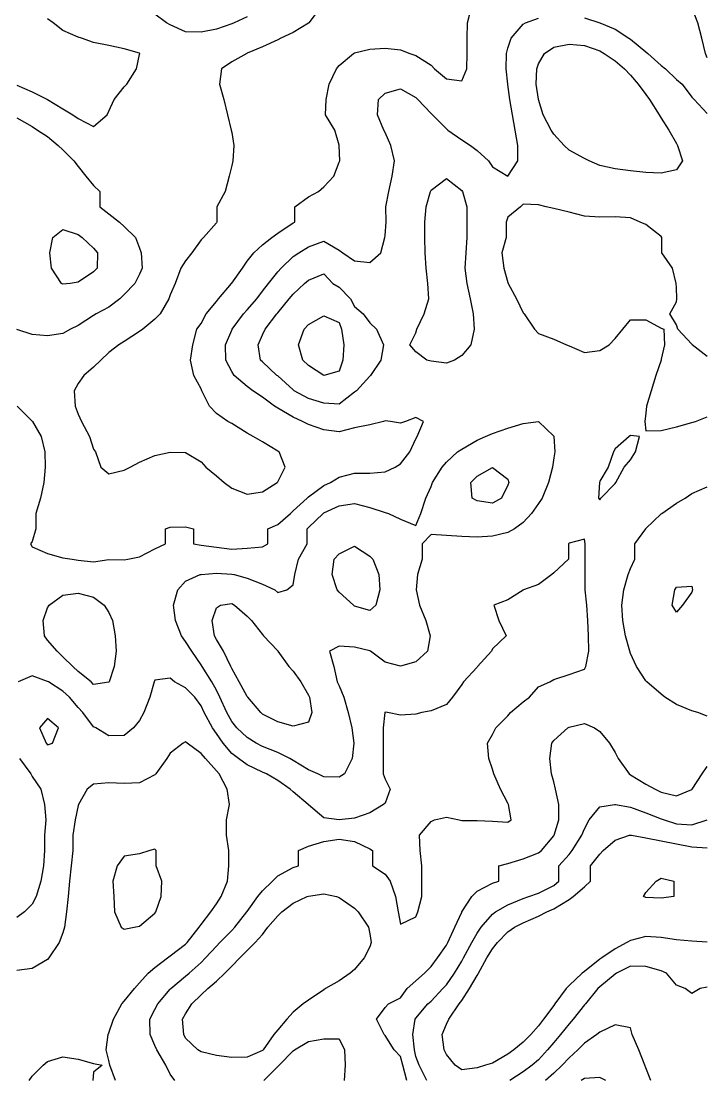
# Model space of a CAD drawing. Header units: inches. Extents: x 450896 to 463247, y 7386701 to 7399440.
# Drawn here: x 455505 to 456813, y 7394413 to 7396433 of the extents above; entities that cross this region are included whole.
import ezdxf

# ---------------------------------------------------------------- set-up
doc = ezdxf.new("R2010")
doc.units = ezdxf.units.IN
doc.header["$MEASUREMENT"] = 0

msp = doc.modelspace()

# ---------------------------------------------------------------- linework, layer by layer
for points, elevation in [([(456077, 7396459.4), (456054.5, 7396430.1), (456053.7, 7396429.1), (456024.4, 7396411.3), (456000.8, 7396400.8), (455995.1, 7396397.6), (455965.8, 7396384), (455936.6, 7396371.8), (455935.9, 7396371.5), (455907.3, 7396355.6), (455888.1, 7396342.3), (455883.9, 7396313), (455892.5, 7396283.7), (455899.4, 7396254.4), (455906.6, 7396225.1), (455907.3, 7396220.2), (455911.3, 7396195.8), (455909.7, 7396166.5), (455907.3, 7396157.6), (455902.6, 7396137.2), (455894.9, 7396108), (455878.9, 7396078.7), (455878.9, 7396049.4), (455878, 7396048.1), (455853.3, 7396020.1), (455848.7, 7396015.1), (455831.4, 7395990.8), (455819.4, 7395975.2), (455810.3, 7395961.5), (455799.5, 7395932.2), (455790.1, 7395910.5), (455787.3, 7395902.9), (455770.6, 7395873.7), (455760.8, 7395863.9), (455737.4, 7395844.4), (455731.5, 7395840), (455702.3, 7395821.1), (455692.1, 7395815.1), (455673, 7395799.9), (455657.4, 7395785.8), (455643.7, 7395772.4), (455625.1, 7395756.5), (455614.4, 7395740.9), (455606.7, 7395727.2), (455608.6, 7395697.9), (455614.4, 7395682.2), (455620.4, 7395668.6), (455635.7, 7395639.4), (455643.7, 7395615.8), (455647.2, 7395610.1), (455657.7, 7395580.8), (455673, 7395568.2), (455702.3, 7395575.2), (455713.4, 7395580.8), (455731.5, 7395590.4), (455760.8, 7395603.7), (455790.1, 7395610), (455819.4, 7395609.1), (455848.7, 7395591.4), (455857.9, 7395580.8), (455878, 7395564.4), (455892.6, 7395551.5), (455907.3, 7395541), (455936.6, 7395529.3), (455965.8, 7395534.2)], 760), ([(455936.6, 7396441.3), (455912, 7396430.1), (455907.3, 7396428), (455878, 7396417.5), (455848.7, 7396411.8), (455819.4, 7396413), (455790.1, 7396425.9), (455783, 7396430.1), (455760.8, 7396446.2)], 780), ([(455965.8, 7395534.2), (455994, 7395551.5), (455995.1, 7395553), (456009.4, 7395580.8), (455997.7, 7395610.1), (455995.1, 7395611.6), (455965.8, 7395629.5), (455948.6, 7395639.4), (455936.6, 7395645.8), (455907.3, 7395664.5), (455900, 7395668.6), (455878, 7395683.5), (455865.2, 7395697.9), (455850.3, 7395727.2), (455848.7, 7395730.5), (455835.2, 7395756.5), (455828.7, 7395785.8), (455832.8, 7395815.1), (455840.8, 7395844.4), (455848.7, 7395855.5), (455858.6, 7395873.7), (455878, 7395897.7), (455882.3, 7395902.9), (455907.1, 7395932.2), (455907.3, 7395932.4), (455928, 7395961.5), (455936.6, 7395974.5), (455949.5, 7395990.8), (455965.8, 7396006.1), (455983.8, 7396020.1), (455995.1, 7396028), (456024.4, 7396047.6), (456027.6, 7396049.4), (456027.6, 7396078.7), (456053.7, 7396097.3), (456073.1, 7396108), (456083, 7396116.8), (456102.1, 7396137.2), (456112.3, 7396163.5), (456113.9, 7396166.5), (456112.6, 7396195.8), (456112.3, 7396196.4), (456104.5, 7396225.1), (456086.4, 7396254.4), (456087.5, 7396283.7), (456093.4, 7396313), (456107.2, 7396342.3), (456112.3, 7396348.5), (456139.9, 7396371.5), (456141.6, 7396372.5), (456170.8, 7396379.9), (456200.1, 7396381.6), (456229.4, 7396378.3), (456247.5, 7396371.5), (456258.7, 7396367.6), (456288, 7396348.8), (456294.7, 7396342.3), (456317.3, 7396322.9), (456346.6, 7396319), (456356, 7396342.3), (456356.9, 7396371.5), (456356.6, 7396400.8), (456357.5, 7396430.1), (456365.1, 7396459.4)], 760), ([(456815.2, 7396363.2), (456812.1, 7396371.5), (456804.9, 7396400.8), (456797.3, 7396430.1), (456785.9, 7396458.9)], 780), ([(455497.2, 7396310.6), (455526.5, 7396298.1), (455555.5, 7396283.7), (455555.8, 7396283.5), (455585.1, 7396265.7), (455603.9, 7396254.4), (455614.4, 7396247.2), (455643.7, 7396232.1), (455669.5, 7396254.4), (455673, 7396261.2), (455683.2, 7396283.7), (455702.3, 7396307.5), (455707, 7396313), (455725.5, 7396342.3), (455731.5, 7396369.4), (455732.1, 7396371.5), (455731.5, 7396371.9), (455702.3, 7396380.1), (455673, 7396386.4), (455643.7, 7396392.4), (455620.7, 7396400.8), (455614.4, 7396402.7), (455585.1, 7396415.5), (455566.3, 7396430.1), (455555.8, 7396437.8)], 760), ([(455498, 7395697.9), (455526.5, 7395668.9), (455526.7, 7395668.6), (455543.3, 7395639.4), (455550.2, 7395610.1), (455551.2, 7395580.8), (455548.9, 7395551.5), (455542.1, 7395522.2), (455533.4, 7395492.9), (455533.4, 7395463.6), (455526.5, 7395439), (455523.4, 7395434.4), (455526.5, 7395429), (455555.8, 7395415.9), (455585.1, 7395408.1), (455603, 7395405.1), (455614.4, 7395403.7), (455643.7, 7395400.5), (455673, 7395405), (455702.3, 7395404.2), (455709, 7395405.1), (455731.5, 7395409.6), (455760.8, 7395425.3), (455781.2, 7395434.4), (455781.2, 7395463.6), (455790.1, 7395466.7), (455819.4, 7395467.2), (455834.6, 7395463.6), (455834.6, 7395434.4), (455848.7, 7395432.1), (455878, 7395428), (455907.3, 7395424.3), (455936.6, 7395426.6), (455965.8, 7395428.9), (455976.4, 7395434.4), (455976.4, 7395463.6), (455995.1, 7395471.9), (456019.5, 7395492.9), (456024.4, 7395497.6), (456051.2, 7395522.2), (456053.7, 7395524.7), (456083, 7395546.3), (456095.9, 7395551.5), (456112.3, 7395561.8), (456141.6, 7395569.4), (456170.8, 7395569.6), (456200.1, 7395572.3), (456219.7, 7395580.8), (456229.4, 7395587.6), (456247.1, 7395610.1), (456258.7, 7395635.2), (456261.4, 7395639.4), (456273.7, 7395668.6), (456258.7, 7395676), (456239.3, 7395668.6), (456229.4, 7395665.4), (456210.2, 7395668.6), (456200.1, 7395669.4), (456197.3, 7395668.6), (456170.8, 7395662.1), (456141.6, 7395656.3), (456112.3, 7395648.7), (456083, 7395652.5), (456053.7, 7395662.9), (456042.6, 7395668.6), (456024.4, 7395676.7), (455995.1, 7395693.9), (455988.9, 7395697.9), (455965.8, 7395714.9), (455947.4, 7395727.2), (455936.6, 7395735), (455912.3, 7395756.5), (455907.3, 7395763.9), (455896.3, 7395785.8), (455895.4, 7395815.1), (455907.3, 7395842.6), (455908.1, 7395844.4), (455929.6, 7395873.7), (455936.6, 7395881.4), (455955.3, 7395902.9), (455965.8, 7395917), (455977.7, 7395932.2), (455995.1, 7395954), (456001.6, 7395961.5), (456024.4, 7395983.4), (456035.2, 7395990.8), (456053.7, 7396001.9), (456083, 7396012.6), (456112.3, 7395995.4), (456119.6, 7395990.8), (456141.6, 7395975.4), (456170.8, 7395971.8), (456192, 7395990.8), (456199.8, 7396020.1), (456200.1, 7396023.8), (456202, 7396049.4), (456201.9, 7396078.7), (456207.1, 7396108), (456213.4, 7396137.2), (456218.1, 7396166.5), (456210.9, 7396195.8), (456200.1, 7396220.3), (456197.9, 7396225.1), (456186, 7396254.4), (456187.4, 7396283.7), (456200.1, 7396295.8), (456229.4, 7396303.9), (456258.7, 7396287.5), (456262.7, 7396283.7), (456288, 7396256.9), (456290.8, 7396254.4), (456317.3, 7396227.3), (456319.8, 7396225.1), (456346.6, 7396206.5), (456363, 7396195.8), (456375.9, 7396186), (456397.4, 7396166.5), (456405.1, 7396154.8), (456434.3, 7396137.2), (456434.4, 7396137.1), (456434.6, 7396137.2), (456453.4, 7396166.5), (456453.7, 7396195.8), (456448.6, 7396225.1), (456443.4, 7396254.4), (456438.5, 7396283.7), (456434.4, 7396312.2), (456434.3, 7396313), (456431.3, 7396342.3), (456432.1, 7396371.5), (456434.4, 7396381.4), (456440.8, 7396400.8), (456463.7, 7396427.5), (456468.3, 7396430.1), (456493, 7396438.5)], 780), ([(456580.9, 7396439.5), (456610.2, 7396430.2), (456610.4, 7396430.1), (456639.4, 7396417.5), (456665.5, 7396400.8), (456668.7, 7396398.6), (456698, 7396374.8), (456702.1, 7396371.5), (456727.3, 7396348.5), (456735.7, 7396342.3), (456756.6, 7396321.5), (456767.2, 7396313), (456785.9, 7396288.2), (456790.2, 7396283.7), (456815.2, 7396256.5)], 780), ([(456768, 7396166.5), (456756.6, 7396149.2), (456727.3, 7396142.9), (456698, 7396144.1), (456668.7, 7396147), (456639.4, 7396151), (456610.2, 7396157.2), (456589.9, 7396166.5), (456580.9, 7396170.9), (456551.6, 7396186.9), (456542.2, 7396195.8), (456522.3, 7396217.2), (456517.3, 7396225.1), (456502, 7396254.4), (456493, 7396283.7), (456493, 7396283.8), (456488.8, 7396313), (456489.9, 7396342.3), (456493, 7396351.8), (456504.4, 7396371.5), (456522.3, 7396383.1), (456551.6, 7396389.1), (456580.9, 7396386.5), (456610.2, 7396376.3), (456618.4, 7396371.5), (456639.4, 7396357.3), (456657.6, 7396342.3), (456668.7, 7396330.2), (456683.3, 7396313), (456698, 7396293), (456705.1, 7396283.7), (456723.7, 7396254.4), (456727.3, 7396247.7), (456742.1, 7396225.1), (456756.6, 7396199.1), (456758.7, 7396195.8), (456768, 7396166.5)], 800), ([(455497.2, 7396248.1), (455526.5, 7396231.6), (455536.8, 7396225.1), (455555.8, 7396212.6), (455576.1, 7396195.8), (455585.1, 7396187.5), (455605.6, 7396166.5), (455614.4, 7396155.3), (455628.5, 7396137.2), (455643.7, 7396119.3), (455655.8, 7396108), (455655.8, 7396078.7), (455673, 7396065.1), (455692.9, 7396049.4), (455702.3, 7396040.6), (455723.6, 7396020.1), (455731.5, 7395999.5), (455734.2, 7395990.8), (455736.1, 7395961.5), (455731.5, 7395949.6), (455722.6, 7395932.2), (455702.3, 7395911.2), (455693.4, 7395902.9), (455673, 7395887), (455648.6, 7395873.7), (455643.7, 7395870.7), (455614.4, 7395851.5), (455599.5, 7395844.4), (455585.1, 7395836.7), (455555.8, 7395831.8), (455526.5, 7395834.4), (455497.2, 7395844.3)], 780), ([(456332.8, 7395785.8), (456317.3, 7395779.7), (456288, 7395783.4), (456279.8, 7395785.8), (456258.7, 7395801.2), (456247.6, 7395815.1), (456258.7, 7395837.8), (456261.1, 7395844.4), (456275.1, 7395873.7), (456283.4, 7395902.9), (456282, 7395932.2), (456278.9, 7395961.5), (456276.4, 7395990.8), (456276.2, 7396020.1), (456276.2, 7396049.4), (456278.5, 7396078.7), (456286.9, 7396108), (456288, 7396110.3), (456317.3, 7396132.4), (456346.6, 7396109.8), (456347.7, 7396108), (456356, 7396078.7), (456356.3, 7396049.4), (456356.3, 7396020.1), (456354.1, 7395990.8), (456352.5, 7395961.5), (456356.5, 7395932.2), (456362.3, 7395902.9), (456368.2, 7395873.7), (456370.1, 7395844.4), (456363.9, 7395815.1), (456346.6, 7395794.6), (456332.8, 7395785.8)], 800), ([(456815.2, 7395792.4), (456786.8, 7395815.1), (456785.9, 7395816.2), (456759.1, 7395844.4), (456756.6, 7395853.1), (456743.8, 7395873.7), (456756.6, 7395896.7), (456757.2, 7395902.9), (456756.6, 7395924.4), (456756.1, 7395932.2), (456749, 7395961.5), (456728.5, 7395990.8), (456728.5, 7396020.1), (456727.3, 7396021.6), (456698, 7396044.5), (456687.1, 7396049.4), (456668.7, 7396057.1), (456639.4, 7396059.3), (456610.2, 7396058.9), (456580.9, 7396060.5), (456551.6, 7396068.3), (456522.3, 7396075.2), (456507.8, 7396078.7), (456493, 7396082.5), (456463.7, 7396083.7), (456459, 7396078.7), (456434.4, 7396058.6), (456431.1, 7396049.4), (456431.1, 7396020.1), (456423.2, 7395990.8), (456426.7, 7395961.5), (456434.4, 7395934.1), (456435.2, 7395932.2), (456451.2, 7395902.9), (456463.7, 7395876.2), (456465.9, 7395873.7), (456485.6, 7395844.4), (456493, 7395836.4), (456522.3, 7395825.8), (456546.7, 7395815.1), (456551.6, 7395812.7), (456580.9, 7395799.9), (456610.2, 7395804.1), (456627.7, 7395815.1), (456639.4, 7395827), (456654.3, 7395844.4), (456668.7, 7395862.5), (456698, 7395862.8), (456727.3, 7395846.4), (456732.6, 7395844.4), (456733.9, 7395815.1), (456727.3, 7395787.2), (456727.1, 7395785.8), (456717.1, 7395756.5), (456708.5, 7395727.2), (456699.5, 7395697.9), (456698, 7395684.4), (456695.8, 7395668.6), (456698, 7395650.2), (456727.3, 7395651.1), (456756.6, 7395658.4), (456785.9, 7395666.4), (456793, 7395668.6), (456815.2, 7395677.4)], 780), ([(455598.7, 7395932.2), (455585.1, 7395930.9), (455582.5, 7395932.2), (455563.5, 7395961.5), (455560.1, 7395990.8), (455566, 7396020.1), (455585.1, 7396035.1), (455614.4, 7396025.4), (455621.5, 7396020.1), (455643.7, 7395999.7), (455651.3, 7395990.8), (455650.2, 7395961.5), (455643.7, 7395954.1), (455614.4, 7395934.2), (455598.7, 7395932.2)], 800), ([(456145.8, 7395727.2), (456141.6, 7395724.3), (456112.3, 7395701.2), (456083, 7395703.3), (456053.7, 7395712.5), (456026.4, 7395727.2), (456024.4, 7395728.7), (455995.1, 7395755.3), (455993.4, 7395756.5), (455965.8, 7395782.1), (455962.6, 7395785.8), (455957.6, 7395815.1), (455965.8, 7395833.6), (455970.9, 7395844.4), (455993.5, 7395873.7), (455995.1, 7395875.7), (456017.2, 7395902.9), (456024.4, 7395911.5), (456046.4, 7395932.2), (456053.7, 7395938.3), (456083, 7395950.2), (456100.1, 7395932.2), (456112.3, 7395924.8), (456134.2, 7395902.9), (456141.6, 7395887.9), (456158.6, 7395873.7), (456170.8, 7395856.5), (456183.8, 7395844.4), (456197, 7395815.1), (456192, 7395785.8), (456172.5, 7395756.5), (456170.8, 7395755.1), (456145.8, 7395727.2)], 800), ([(456119.6, 7395785.8), (456112.3, 7395764.5), (456083, 7395756.5), (456053.7, 7395775.1), (456043.4, 7395785.8), (456034.9, 7395815.1), (456045.7, 7395844.4), (456053.7, 7395853.8), (456083, 7395870), (456112.3, 7395857.2), (456116.8, 7395844.4), (456121.4, 7395815.1), (456119.6, 7395785.8)], 820), ([(456122.5, 7394995), (456112.3, 7394989.1), (456083, 7394989.6), (456071.7, 7394995), (456053.7, 7395003.2), (456024.4, 7395020.7), (456018.1, 7395024.3), (455995.1, 7395036.1), (455965.8, 7395047.3), (455954, 7395053.6), (455936.6, 7395064.5), (455916.9, 7395082.9), (455907.3, 7395095.4), (455898.3, 7395112.2), (455884.8, 7395141.5), (455878, 7395155.4), (455869.5, 7395170.8), (455850.7, 7395200.1), (455848.7, 7395203.2), (455831.3, 7395229.3), (455819.4, 7395247.9), (455811.5, 7395258.6), (455799.7, 7395287.9), (455796.1, 7395317.2), (455804.3, 7395346.5), (455819.4, 7395363.1), (455847, 7395375.8), (455848.7, 7395376.2), (455878, 7395378.4), (455907.3, 7395376.7), (455911.8, 7395375.8), (455936.6, 7395369), (455965.8, 7395357.6), (455989.5, 7395346.5), (455995.1, 7395342), (456012.8, 7395346.5), (456024.4, 7395356.2), (456027.8, 7395375.8), (456035.1, 7395405.1), (456051.4, 7395434.4), (456051.4, 7395463.6), (456053.7, 7395465.9), (456081.9, 7395492.9), (456083, 7395493.8), (456112.3, 7395507.3), (456141.6, 7395511.9), (456170.8, 7395504.1), (456200.1, 7395494.6), (456206.9, 7395492.9), (456229.4, 7395481.9), (456258.7, 7395469.7), (456268.4, 7395492.9), (456277.9, 7395522.2), (456288, 7395544), (456290.7, 7395551.5), (456309, 7395580.8), (456317.3, 7395590.7), (456338.7, 7395610.1), (456346.6, 7395615.7), (456375.9, 7395632.5), (456391.7, 7395639.4), (456405.1, 7395645.4), (456434.4, 7395655.6), (456463.7, 7395664.6), (456493, 7395668.1), (456522.3, 7395640.1), (456522.6, 7395639.4), (456524, 7395610.1), (456522.3, 7395598.9), (456519.8, 7395580.8), (456511.9, 7395551.5), (456500.2, 7395522.2), (456493, 7395511.6), (456479.7, 7395492.9), (456463.7, 7395475.7), (456447, 7395463.6), (456434.4, 7395456.1), (456405.1, 7395449.1), (456375.9, 7395447.1), (456346.6, 7395448.9), (456317.3, 7395450.5), (456288, 7395452.5), (456270.8, 7395434.4), (456270.8, 7395405.1), (456262.3, 7395375.8), (456259.5, 7395346.5), (456265.8, 7395317.2), (456277.8, 7395287.9), (456286.5, 7395258.6), (456281.2, 7395229.3), (456258.7, 7395209.1), (456229.4, 7395200.7), (456200.1, 7395208.9), (456172.1, 7395229.3), (456170.8, 7395230.3), (456141.6, 7395237.4), (456112.3, 7395239), (456094, 7395229.3), (456102, 7395200.1), (456108.9, 7395170.8), (456112.3, 7395163.4), (456121.7, 7395141.5), (456129.8, 7395112.2), (456136.7, 7395082.9), (456140.5, 7395053.6), (456137.6, 7395024.3), (456122.5, 7394995)], 800), ([(456610.2, 7395518.9), (456612, 7395522.2), (456639.4, 7395549.8), (456640.9, 7395551.5), (456656.9, 7395580.8), (456668.7, 7395595.1), (456678.6, 7395610.1), (456685.9, 7395639.4), (456668.7, 7395641.3), (456666.4, 7395639.4), (456639.4, 7395616.3), (456636.4, 7395610.1), (456625.8, 7395580.8), (456610.2, 7395554.1), (456609.5, 7395551.5), (456607.9, 7395522.2), (456610.2, 7395518.9)], 780), ([(456422.7, 7395522.2), (456405.1, 7395512.5), (456375.9, 7395516.6), (456366.6, 7395522.2), (456364, 7395551.5), (456375.9, 7395563.7), (456405.1, 7395580.4), (456434.4, 7395558), (456436.2, 7395551.5), (456434.4, 7395546.7), (456422.7, 7395522.2)], 820), ([(456815.2, 7395105.4), (456797.6, 7395112.2), (456785.9, 7395115.6), (456756.6, 7395127.8), (456734.2, 7395141.5), (456727.3, 7395147.7), (456700, 7395170.8), (456698, 7395173), (456680.3, 7395200.1), (456668.7, 7395225.4), (456667.4, 7395229.3), (456659.1, 7395258.6), (456654.2, 7395287.9), (456652.3, 7395317.2), (456656.2, 7395346.5), (456664, 7395375.8), (456668.7, 7395387.5), (456677.3, 7395405.1), (456677.3, 7395434.4), (456698, 7395463.6), (456698, 7395463.7), (456727.3, 7395491.9), (456728.7, 7395492.9), (456756.6, 7395512.6), (456773.2, 7395522.2), (456785.9, 7395530.6), (456815.2, 7395543.7)], 800), ([(455799, 7394409.3), (455790.1, 7394421.6), (455781.6, 7394438.6), (455764.6, 7394467.9), (455760.8, 7394476.3), (455751.6, 7394497.2), (455751, 7394526.4), (455760.8, 7394545.1), (455766.2, 7394555.7), (455790.1, 7394583.8), (455791.2, 7394585), (455819.4, 7394608.6), (455826.4, 7394614.3), (455848.7, 7394634.8), (455857.4, 7394643.6), (455878, 7394665.9), (455884.5, 7394672.9), (455907.3, 7394696.3), (455913, 7394702.2), (455936, 7394731.5), (455936.6, 7394732.3), (455957.5, 7394760.7), (455965.8, 7394771.6), (455985.4, 7394790), (455995.1, 7394800.6), (456024.4, 7394816.1), (456034.6, 7394819.3), (456034.6, 7394848.6), (456053.7, 7394857.2), (456083, 7394865.8), (456112.3, 7394870.5), (456141.6, 7394865.8), (456170.8, 7394851.9), (456176.4, 7394848.6), (456176.4, 7394819.3), (456200.1, 7394803.7), (456209.8, 7394790), (456219.9, 7394760.7), (456225.3, 7394731.5), (456229.4, 7394708.3), (456258.7, 7394722.4), (456262.7, 7394731.5), (456270.4, 7394760.7), (456270.2, 7394790), (456270.2, 7394819.3), (456266.9, 7394848.6), (456265.7, 7394877.9), (456288, 7394904.1), (456294.7, 7394907.2), (456317.3, 7394912.8), (456341.4, 7394907.2), (456346.6, 7394906), (456375.9, 7394906.2), (456405.1, 7394904.7), (456434.4, 7394903), (456440.6, 7394907.2), (456436, 7394936.5), (456434.4, 7394939.4), (456420.8, 7394965.8), (456407.6, 7394995), (456405.1, 7395004), (456398.5, 7395024.3), (456395.9, 7395053.6), (456405.1, 7395070.4), (456411.8, 7395082.9), (456434.4, 7395106.3), (456439.7, 7395112.2), (456463.7, 7395132.6), (456476.2, 7395141.5), (456493, 7395161.8), (456515, 7395170.8), (456522.3, 7395175.6), (456551.6, 7395184.8), (456580.9, 7395195.1), (456583.7, 7395200.1), (456589.3, 7395229.3), (456588.3, 7395258.6), (456587.1, 7395287.9), (456585.5, 7395317.2), (456582.5, 7395346.5), (456582.1, 7395375.8), (456582, 7395405.1), (456582, 7395434.4), (456580.9, 7395443.6), (456551.6, 7395435.8), (456550.5, 7395434.4), (456550.5, 7395405.1), (456522.3, 7395379.2), (456518.3, 7395375.8), (456493, 7395356.9), (456464.3, 7395346.5), (456463.7, 7395346.1), (456434.4, 7395327.9), (456408, 7395317.2), (456417.1, 7395287.9), (456431.2, 7395258.6), (456405.1, 7395234.1), (456403.1, 7395229.3), (456376.9, 7395200.1), (456375.9, 7395199), (456350, 7395170.8), (456346.6, 7395166.1), (456328.9, 7395141.5), (456317.3, 7395127.7), (456288, 7395115.6), (456270.4, 7395112.2), (456258.7, 7395109.5), (456229.4, 7395107.4), (456204.5, 7395112.2), (456200.1, 7395112.8), (456199.8, 7395112.2), (456196.6, 7395082.9), (456196.3, 7395053.6), (456196.6, 7395024.3), (456196.7, 7394995), (456200.1, 7394984.9), (456209.7, 7394965.8), (456200.1, 7394939.3), (456197, 7394936.5), (456170.8, 7394920.6), (456141.6, 7394910.6), (456112.3, 7394907.4), (456083, 7394911.5), (456053.7, 7394936.2), (456053.5, 7394936.5), (456024.4, 7394961), (456019.2, 7394965.8), (455995.1, 7394982.7), (455973.7, 7394995), (455965.8, 7394998.3), (455936.6, 7395012.7), (455920.5, 7395024.3), (455907.3, 7395034.1), (455890.7, 7395053.6), (455878, 7395072.2), (455870.4, 7395082.9), (455854.9, 7395112.2), (455848.7, 7395125), (455836.8, 7395141.5), (455819.4, 7395159.7), (455798.4, 7395170.8), (455790.1, 7395178.2), (455760.8, 7395174.5), (455759.1, 7395170.8), (455751, 7395141.5), (455739.4, 7395112.2), (455731.5, 7395097.2), (455719.7, 7395082.9), (455702.3, 7395068.7), (455673, 7395068), (455647.6, 7395082.9), (455643.7, 7395085.3), (455622.8, 7395112.2), (455614.4, 7395121.7), (455597.6, 7395141.5), (455585.1, 7395153.1), (455557.2, 7395170.8), (455555.8, 7395171.9), (455526.5, 7395182.7), (455499.7, 7395170.8)], 780), ([(456182.2, 7395317.2), (456170.8, 7395307.1), (456141.6, 7395315.8), (456139.8, 7395317.2), (456112.3, 7395342.1), (456108.9, 7395346.5), (456098.9, 7395375.8), (456102.8, 7395405.1), (456112.3, 7395415.8), (456141.6, 7395430.5), (456170.8, 7395411.1), (456176.9, 7395405.1), (456188.2, 7395375.8), (456190.2, 7395346.5), (456182.2, 7395317.2)], 820), ([(456768.3, 7395317.2), (456756.6, 7395304.1), (456748, 7395317.2), (456753.2, 7395346.5), (456756.6, 7395351.8), (456785.9, 7395353.8), (456787.4, 7395346.5), (456785.9, 7395342.2), (456768.3, 7395317.2)], 820), ([(455673.4, 7395170.8), (455673, 7395170.2), (455643.7, 7395165.8), (455638.8, 7395170.8), (455614.4, 7395190.7), (455603.7, 7395200.1), (455585.1, 7395218.6), (455574.1, 7395229.3), (455555.8, 7395250.4), (455549.6, 7395258.6), (455547.5, 7395287.9), (455555.8, 7395312.3), (455558.6, 7395317.2), (455585.1, 7395336.8), (455614.4, 7395340.2), (455643.7, 7395332.5), (455664, 7395317.2), (455673, 7395303.7), (455680, 7395287.9), (455685.1, 7395258.6), (455687, 7395229.3), (455683, 7395200.1), (455673.4, 7395170.8)], 800), ([(456060.4, 7395112.2), (456053.7, 7395094.1), (456024.4, 7395086.6), (455995.1, 7395094.5), (455965.8, 7395109.5), (455962.7, 7395112.2), (455937.8, 7395141.5), (455936.6, 7395143), (455921.8, 7395170.8), (455907.3, 7395196.3), (455905.5, 7395200.1), (455891.9, 7395229.3), (455878, 7395252.2), (455874.5, 7395258.6), (455869.7, 7395287.9), (455878, 7395312.1), (455885.8, 7395317.2), (455907.3, 7395320.6), (455912.7, 7395317.2), (455936.6, 7395296.3), (455944.8, 7395287.9), (455965.8, 7395261.4), (455967.8, 7395258.6), (455995.1, 7395230), (455995.7, 7395229.3), (456016.4, 7395200.1), (456024.4, 7395191.5), (456039.4, 7395170.8), (456053.7, 7395145.6), (456056.1, 7395141.5), (456060.4, 7395112.2)], 820), ([(455555.8, 7395050.6), (455565.3, 7395053.6), (455576.7, 7395082.9), (455555.8, 7395101.3), (455540.4, 7395082.9), (455553.3, 7395053.6), (455555.8, 7395050.6)], 760), ([(456241.4, 7394409.3), (456233.9, 7394438.6), (456229.4, 7394455.2), (456217.5, 7394467.9), (456200.1, 7394495.7), (456198.7, 7394497.2), (456183.9, 7394526.4), (456200.1, 7394549), (456206.7, 7394555.7), (456229.4, 7394567.2), (456242.3, 7394585), (456258.7, 7394599.7), (456275.4, 7394614.3), (456288, 7394627.1), (456300.2, 7394643.6), (456317.3, 7394667.8), (456320.1, 7394672.9), (456333.1, 7394702.2), (456346.6, 7394731.3), (456346.7, 7394731.5), (456365.9, 7394760.7), (456375.9, 7394771.1), (456405.1, 7394786.7), (456417.4, 7394790), (456417.4, 7394819.3), (456434.4, 7394823.9), (456463.7, 7394832.8), (456493, 7394844.4), (456498.6, 7394848.6), (456522.3, 7394876.9), (456522.9, 7394877.9), (456531.9, 7394907.2), (456532, 7394936.5), (456525.6, 7394965.8), (456522.3, 7394979.9), (456517.9, 7394995), (456514.5, 7395024.3), (456518.5, 7395053.6), (456522.3, 7395059.1), (456549, 7395082.9), (456551.6, 7395084.3), (456580.9, 7395091.5), (456600.3, 7395082.9), (456610.2, 7395076.4), (456628.7, 7395053.6), (456639.4, 7395035.8), (456645.2, 7395024.3), (456666.2, 7394995), (456668.7, 7394993.1), (456698, 7394975.7), (456715.6, 7394965.8), (456727.3, 7394960), (456756.6, 7394953.4), (456785.9, 7394965.1), (456786.5, 7394965.8), (456805.6, 7394995), (456815.2, 7395009.5)], 800), ([(455685.2, 7394409.3), (455674.8, 7394438.6), (455673, 7394447.8), (455667.7, 7394467.9), (455671.4, 7394497.2), (455673, 7394500.6), (455681.3, 7394526.4), (455697.6, 7394555.7), (455702.3, 7394561.2), (455721.6, 7394585), (455731.5, 7394596.1), (455748, 7394614.3), (455760.8, 7394625.4), (455784.8, 7394643.6), (455790.1, 7394647.5), (455819.4, 7394670.2), (455822.1, 7394672.9), (455845.2, 7394702.2), (455848.7, 7394707.2), (455867.5, 7394731.5), (455878, 7394747.2), (455887.3, 7394760.7), (455899.5, 7394790), (455901.6, 7394819.3), (455901.6, 7394848.6), (455897.5, 7394877.9), (455897.3, 7394907.2), (455903.4, 7394936.5), (455898.6, 7394965.8), (455883.4, 7394995), (455878, 7395001.3), (455857, 7395024.3), (455848.7, 7395034.2), (455822.2, 7395053.6), (455819.4, 7395056.6), (455814.8, 7395053.6), (455790.1, 7395034.6), (455783.6, 7395024.3), (455762.3, 7394995), (455760.8, 7394993.3), (455731.5, 7394978), (455702.3, 7394976.9), (455673, 7394977.9), (455643.7, 7394975.3), (455631.2, 7394965.8), (455614.9, 7394936.5), (455614.4, 7394935.1), (455608.4, 7394907.2), (455603.9, 7394877.9), (455603.9, 7394848.6), (455600.7, 7394819.3), (455597.9, 7394790), (455595, 7394760.7), (455591.6, 7394731.5), (455588.3, 7394702.2), (455585.1, 7394691.4), (455577.7, 7394672.9), (455558.1, 7394643.6), (455555.8, 7394640.6), (455526.5, 7394623.6), (455497.2, 7394619.6)], 760), ([(455502, 7395024.3), (455523.7, 7394995), (455526.5, 7394990.2), (455542.7, 7394965.8), (455550.1, 7394936.5), (455552.4, 7394907.2), (455549.8, 7394877.9), (455549.8, 7394848.6), (455547.7, 7394819.3), (455543, 7394790), (455534, 7394760.7), (455526.5, 7394746.6), (455511.7, 7394731.5), (455497.2, 7394721.1)], 780), ([(456279.6, 7394409.3), (456265.1, 7394438.6), (456258.7, 7394455.4), (456256.1, 7394467.9), (456253, 7394497.2), (456257.5, 7394526.4), (456258.7, 7394528.8), (456281.7, 7394555.7), (456288, 7394561.3), (456310.7, 7394585), (456317.3, 7394592.3), (456332.7, 7394614.3), (456346.6, 7394637.2), (456350.2, 7394643.6), (456366, 7394672.9), (456375.9, 7394690.7), (456383.6, 7394702.2), (456405.1, 7394727.2), (456410.7, 7394731.5), (456434.4, 7394745.1), (456463.7, 7394757), (456474.5, 7394760.7), (456493, 7394767.1), (456522.3, 7394782.3), (456531.8, 7394790), (456531.8, 7394819.3), (456551.6, 7394841.5), (456557.4, 7394848.6), (456576, 7394877.9), (456580.9, 7394890.3), (456590.1, 7394907.2), (456610.2, 7394932.5), (456638, 7394936.5), (456639.4, 7394936.6), (456640.1, 7394936.5), (456668.7, 7394931.4), (456698, 7394920.5), (456727.3, 7394909.4), (456733.2, 7394907.2), (456756.6, 7394900), (456785.9, 7394898.1), (456815.1, 7394907.2)], 820), ([(456391.7, 7394438.6), (456375.9, 7394433.9), (456346.6, 7394430), (456333.9, 7394438.6), (456317.3, 7394459.2), (456313.2, 7394467.9), (456309.2, 7394497.2), (456317.3, 7394517), (456321.9, 7394526.4), (456341.9, 7394555.7), (456346.6, 7394562.3), (456361.4, 7394585), (456375.9, 7394609.9), (456378.4, 7394614.3), (456394.7, 7394643.6), (456405.1, 7394661.1), (456414.7, 7394672.9), (456434.4, 7394693.4), (456447.3, 7394702.2), (456463.7, 7394710.5), (456493, 7394723.2), (456509.1, 7394731.5), (456522.3, 7394737.3), (456551.6, 7394755.2), (456559.3, 7394760.7), (456580.9, 7394779.2), (456592.2, 7394790), (456592.2, 7394819.3), (456610.2, 7394842), (456616.7, 7394848.6), (456639.4, 7394868.7), (456667, 7394877.9), (456668.7, 7394878.3), (456670.7, 7394877.9), (456698, 7394872.9), (456727.3, 7394867.3), (456756.6, 7394861.6), (456785.9, 7394855.7), (456815.2, 7394853.7)], 840), ([(455702.3, 7394698.4), (455721.1, 7394702.2), (455731.5, 7394704.6), (455760.8, 7394729.4), (455762.4, 7394731.5), (455772.6, 7394760.7), (455774.1, 7394790), (455763.3, 7394819.3), (455763.3, 7394848.6), (455760.8, 7394851.5), (455750.8, 7394848.6), (455731.5, 7394842.3), (455702.3, 7394837.8), (455688.6, 7394819.3), (455680.6, 7394790), (455682.1, 7394760.7), (455683.5, 7394731.5), (455696.4, 7394702.2), (455702.3, 7394698.4)], 740), ([(456751.5, 7394760.7), (456727.3, 7394758), (456698, 7394758.8), (456693.7, 7394760.7), (456698, 7394768.6), (456717.5, 7394790), (456727.3, 7394796), (456751.5, 7394790), (456751.5, 7394760.7)], 860), ([(455967.6, 7394467.9), (455965.8, 7394466.7), (455936.6, 7394453.9), (455907.3, 7394453.7), (455878, 7394457.2), (455848.7, 7394464.1), (455842.6, 7394467.9), (455819.4, 7394490.5), (455815.6, 7394497.2), (455813.6, 7394526.4), (455819.4, 7394536.9), (455831.2, 7394555.7), (455848.7, 7394573.1), (455861.6, 7394585), (455878, 7394599.4), (455894.4, 7394614.3), (455907.3, 7394627.7), (455922.9, 7394643.6), (455936.6, 7394657.5), (455951.9, 7394672.9), (455965.8, 7394688.7), (455976.6, 7394702.2), (455995.1, 7394724.1), (456002.8, 7394731.5), (456024.4, 7394748.1), (456051.5, 7394760.7), (456053.7, 7394761.6), (456083, 7394766.2), (456107.7, 7394760.7), (456112.3, 7394759.3), (456141.6, 7394738.9), (456148.9, 7394731.5), (456168.8, 7394702.2), (456170.8, 7394689.9), (456173.4, 7394672.9), (456170.8, 7394664.9), (456160.4, 7394643.6), (456141.6, 7394621.6), (456133.2, 7394614.3), (456112.3, 7394599.7), (456086.2, 7394585), (456083, 7394582.6), (456053.7, 7394563.2), (456044, 7394555.7), (456024.4, 7394539.8), (456012.7, 7394526.4), (455995.1, 7394506.1), (455987.7, 7394497.2), (455967.6, 7394467.9)], 800), ([(456815.2, 7394673.8), (456785.9, 7394675.5), (456756.6, 7394677.9), (456727.3, 7394682.9), (456698, 7394684.3), (456668.7, 7394676.7), (456662, 7394672.9), (456639.4, 7394661.2), (456613.8, 7394643.6), (456610.2, 7394641.1), (456580.9, 7394617.6), (456576.7, 7394614.3), (456551.6, 7394590.8), (456546.2, 7394585), (456524.4, 7394555.7), (456522.3, 7394552.7), (456502.8, 7394526.4), (456493, 7394513.8), (456478.2, 7394497.2), (456463.7, 7394482.8), (456445.8, 7394467.9), (456434.4, 7394459.5), (456405.1, 7394442.6), (456391.7, 7394438.6)], 840), ([(456815.2, 7394587.7), (456801.8, 7394585), (456785.9, 7394575.6), (456773.3, 7394585), (456756.6, 7394591.9), (456737.6, 7394614.3), (456727.3, 7394619), (456698, 7394627.2), (456668.7, 7394627.7), (456642.1, 7394614.3), (456639.4, 7394612.6), (456610.2, 7394588.4), (456606.6, 7394585), (456582.6, 7394555.7), (456580.9, 7394553.8), (456559, 7394526.4), (456551.6, 7394517.9), (456535.3, 7394497.2), (456522.3, 7394481.8), (456510.5, 7394467.9), (456493, 7394449.2), (456481, 7394438.6), (456463.7, 7394425.8), (456438.6, 7394409.3)], 820), ([(456707.6, 7394409.3), (456698, 7394433.4), (456695.9, 7394438.6), (456684.7, 7394467.9), (456671.7, 7394497.2), (456668.7, 7394510.3), (456639.4, 7394516), (456610.2, 7394501.8), (456604.2, 7394497.2), (456580.9, 7394481), (456568.4, 7394467.9), (456551.6, 7394452.9), (456538.3, 7394438.6), (456522.3, 7394423.7), (456506.5, 7394409.3)], 800), ([(455968.5, 7394409.3), (455995.1, 7394436), (455997.8, 7394438.6), (456024.4, 7394466.4), (456027.3, 7394467.9), (456053.7, 7394483.7), (456083, 7394489.3), (456112.3, 7394488.8), (456122.5, 7394467.9), (456124.2, 7394438.6), (456121.9, 7394409.3)], 800), ([(455520.5, 7394409.3), (455526.5, 7394417.6), (455547.6, 7394438.6), (455555.8, 7394445.5), (455585.1, 7394454.6), (455614.4, 7394450), (455643.7, 7394441.8), (455659.7, 7394438.6), (455643.7, 7394425.1), (455642, 7394409.3)], 760), ([(456621.5, 7394409.3), (456610.2, 7394415.4), (456580.9, 7394413.4), (456574.8, 7394409.3)], 780)]:
    msp.add_lwpolyline(points, dxfattribs=dict(elevation=elevation))

doc.saveas('drawing.dxf')
